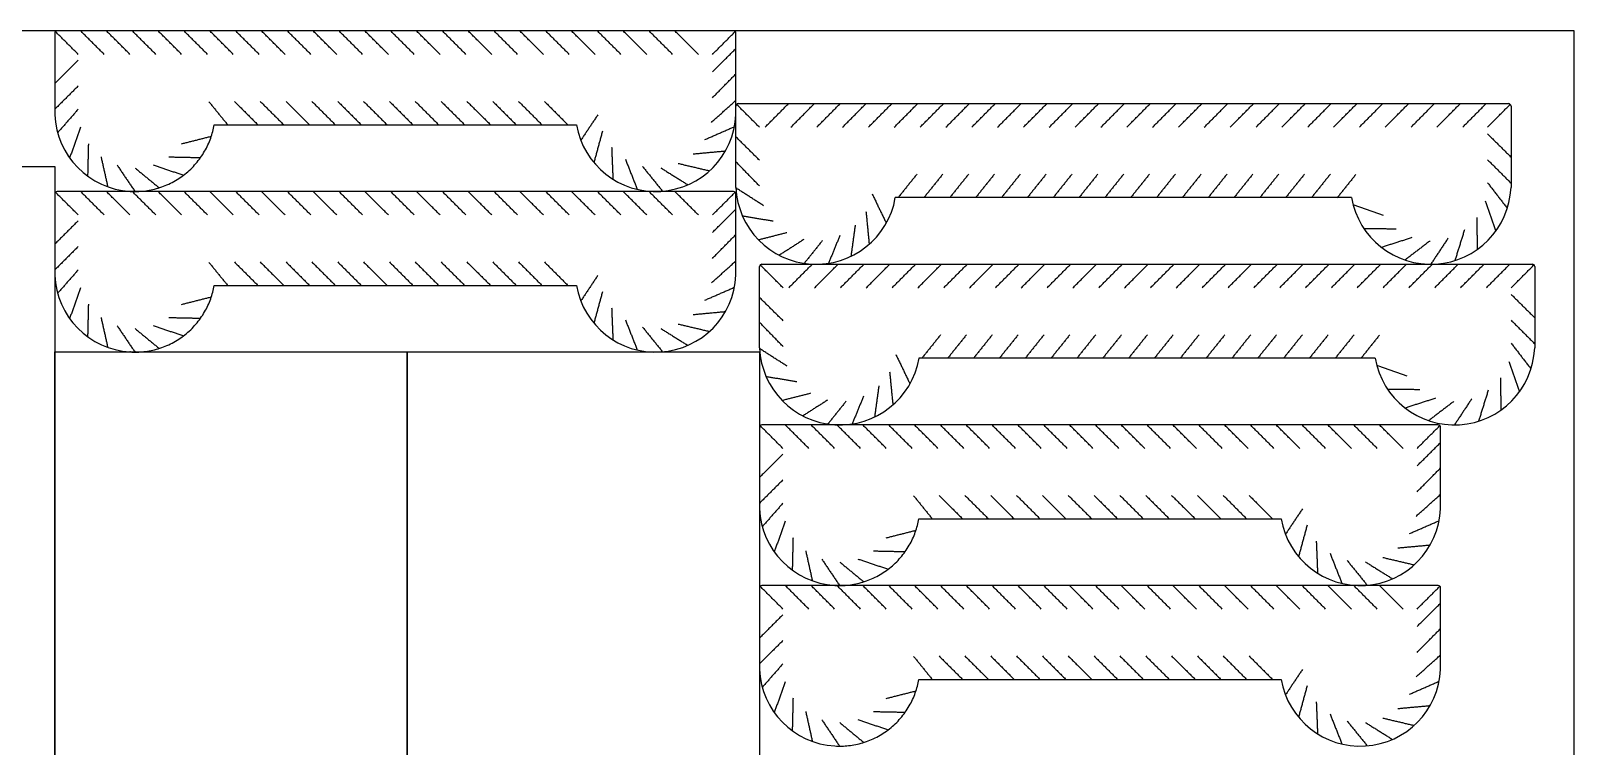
# Model space of a CAD drawing. Header units: millimetres. Extents: x 25101 to 26118, y 707 to 1489.
# Drawn here: x 25461 to 26118, y 1185 to 1489 of the extents above; entities that cross this region are included whole.
import ezdxf

# ---------------------------------------------------------------- set-up
doc = ezdxf.new("R2010")
doc.units = ezdxf.units.MM
doc.header["$MEASUREMENT"] = 0
doc.layers.add('Default', color=18, linetype='Continuous', true_color=0x000000)

msp = doc.modelspace()

# ---------------------------------------------------------------- linework, layer by layer
at = {"layer": 'Default'}
for p, q in [((25470.91, 1488.15), (25470.91, 1453.5)), ((25759.91, 1489.15), (25471.91, 1489.15)), ((25760.91, 1453.5), (25760.91, 1488.15)), ((25760.91, 1422.51), (25760.91, 1457.16)), ((25761.91, 1458.16), (26089.91, 1458.16)), ((26090.91, 1457.16), (26090.91, 1422.51)), ((25538.78, 1449.15), (25693.03, 1449.15)), ((25470.91, 1419.75), (25470.91, 1385.09)), ((25759.91, 1420.75), (25471.91, 1420.75)), ((25760.91, 1385.1), (25760.91, 1419.75)), ((26023.03, 1418.16), (25828.78, 1418.16)), ((25770.99, 1354.11), (25770.99, 1388.75)), ((25771.99, 1389.75), (26099.99, 1389.75)), ((26100.99, 1388.75), (26100.99, 1354.11)), ((25538.78, 1380.75), (25693.03, 1380.75)), ((26033.11, 1349.75), (25838.86, 1349.75)), ((26059.91, 1321.35), (25771.91, 1321.35)), ((25770.91, 1320.35), (25770.91, 1285.69)), ((26060.91, 1285.7), (26060.91, 1320.35)), ((25838.78, 1281.35), (25993.03, 1281.35)), ((25770.91, 1251.95), (25770.91, 1217.29)), ((26059.91, 1252.95), (25771.91, 1252.95)), ((26060.91, 1217.3), (26060.91, 1251.95)), ((25838.78, 1212.95), (25993.03, 1212.95))]:
    msp.add_line(p, q, dxfattribs=at)
for points in [[(26117.78, 706.99), (26117.77, 1489.15), (25100.9, 1489.17), (25100.91, 707), (26117.78, 706.99)], [(25470.91, 1431.47), (25470.91, 707), (25100.91, 707), (25100.91, 1431.47), (25470.91, 1431.47)], [(25620.91, 1352.41), (25620.91, 707), (25470.91, 707), (25470.91, 1352.41), (25620.91, 1352.41)], [(25770.91, 1352.41), (25770.91, 707), (25620.91, 707), (25620.91, 1352.41), (25770.91, 1352.41)]]:
    msp.add_lwpolyline(points, dxfattribs=at)
for centre, radius, start, end in [((25471.91, 1488.15), 1, 90, 180), ((25759.91, 1488.15), 1, 0, 90), ((25471.75, 1453.5), 0.839, 180, 182.99714), ((25505.08, 1454.95), 34.2, 182.51519, 266.58341), ((25726.74, 1454.95), 34.2, 189.76178, 357.49972), ((25761.91, 1457.16), 1, 90, 180), ((25759.91, 1453.5), 1, 357.49972, 0), ((26089.91, 1457.16), 1, 0, 90), ((25471.91, 1419.75), 1, 90, 180), ((25759.91, 1419.75), 1, 0, 90), ((25761.91, 1422.51), 1, 180, 182.50028), ((25795.08, 1423.96), 34.2, 182.50028, 350.23822), ((26056.74, 1423.96), 34.2, 189.76178, 357.49972), ((26089.91, 1422.51), 1, 357.49972, 0), ((25771.99, 1388.75), 1, 90, 180), ((26099.99, 1388.75), 1, 0, 90), ((25471.75, 1385.09), 0.839, 180, 182.99714), ((25505.08, 1386.55), 34.2, 182.51519, 266.58341), ((25726.74, 1386.55), 34.2, 189.76178, 357.49972), ((25759.91, 1385.1), 1, 357.49972, 0), ((25771.99, 1354.11), 1, 180, 182.50028), ((25805.16, 1355.55), 34.2, 182.50028, 350.23822), ((26066.82, 1355.55), 34.2, 189.76178, 357.49972), ((26099.99, 1354.11), 1, 357.49972, 0), ((25771.91, 1320.35), 1, 90, 180), ((26059.91, 1320.35), 1, 0, 90), ((25771.75, 1285.69), 0.839, 180, 182.99714), ((25805.08, 1287.15), 34.2, 182.51519, 266.58341), ((26026.74, 1287.15), 34.2, 189.76178, 357.49972), ((26059.91, 1285.7), 1, 357.49972, 0), ((25771.91, 1251.95), 1, 90, 180), ((26059.91, 1251.95), 1, 0, 90), ((25771.75, 1217.29), 0.839, 180, 182.99714), ((25805.08, 1218.75), 34.2, 182.51519, 266.58341), ((26026.74, 1218.75), 34.2, 189.76178, 357.49972), ((26059.91, 1217.3), 1, 357.49972, 0)]:
    msp.add_arc(centre, radius, start, end, dxfattribs=at)
for points in [[(25480.91, 1479.15), (25476.06, 1484.01), (25471.2, 1488.86)], [(25491.94, 1479.15), (25486.93, 1484.15), (25481.92, 1489.15)], [(25502.94, 1479.15), (25497.93, 1484.15), (25492.92, 1489.15)], [(25513.94, 1479.15), (25508.93, 1484.15), (25503.92, 1489.15)], [(25524.94, 1479.15), (25519.93, 1484.15), (25514.92, 1489.15)], [(25535.94, 1479.15), (25530.93, 1484.15), (25525.92, 1489.15)], [(25546.94, 1479.15), (25541.93, 1484.15), (25536.92, 1489.15)], [(25557.94, 1479.15), (25552.93, 1484.15), (25547.92, 1489.15)], [(25568.94, 1479.15), (25563.93, 1484.15), (25558.92, 1489.15)], [(25579.94, 1479.15), (25574.93, 1484.15), (25569.92, 1489.15)], [(25590.94, 1479.15), (25585.93, 1484.15), (25580.92, 1489.15)], [(25601.94, 1479.15), (25596.93, 1484.15), (25591.92, 1489.15)], [(25612.94, 1479.15), (25607.93, 1484.15), (25602.92, 1489.15)], [(25623.94, 1479.15), (25618.93, 1484.15), (25613.92, 1489.15)], [(25634.94, 1479.15), (25629.93, 1484.15), (25624.92, 1489.15)], [(25645.94, 1479.15), (25640.93, 1484.15), (25635.92, 1489.15)], [(25656.94, 1479.15), (25651.93, 1484.15), (25646.92, 1489.15)], [(25667.94, 1479.15), (25662.93, 1484.15), (25657.92, 1489.15)], [(25678.94, 1479.15), (25673.93, 1484.15), (25668.92, 1489.15)], [(25689.94, 1479.15), (25684.93, 1484.15), (25679.92, 1489.15)], [(25700.94, 1479.15), (25695.93, 1484.15), (25690.92, 1489.15)], [(25711.94, 1479.15), (25706.93, 1484.15), (25701.92, 1489.15)], [(25722.94, 1479.15), (25717.93, 1484.15), (25712.92, 1489.15)], [(25733.94, 1479.15), (25728.93, 1484.15), (25723.92, 1489.15)], [(25744.94, 1479.15), (25739.93, 1484.15), (25734.92, 1489.15)], [(25750.91, 1479.15), (25755.76, 1484.01), (25760.62, 1488.86)], [(25750.91, 1471.69), (25755.91, 1476.67), (25760.91, 1481.65)], [(25480.91, 1476.72), (25475.91, 1471.72), (25470.91, 1466.71)], [(25480.91, 1465.72), (25475.91, 1460.74), (25470.91, 1455.75)], [(25750.91, 1460.69), (25755.91, 1465.76), (25760.91, 1470.83)], [(25536.58, 1458.97), (25540.55, 1454.06), (25544.53, 1449.15)], [(25547.39, 1459.15), (25552.4, 1454.15), (25557.4, 1449.15)], [(25558.39, 1459.15), (25563.4, 1454.15), (25568.42, 1449.15)], [(25569.39, 1459.15), (25574.38, 1454.15), (25579.36, 1449.15)], [(25580.39, 1459.15), (25585.39, 1454.15), (25590.38, 1449.15)], [(25591.39, 1459.15), (25596.39, 1454.15), (25601.38, 1449.15)], [(25602.39, 1459.15), (25607.41, 1454.15), (25612.42, 1449.15)], [(25613.39, 1459.15), (25618.4, 1454.15), (25623.4, 1449.15)], [(25624.39, 1459.15), (25629.38, 1454.15), (25634.37, 1449.15)], [(25635.39, 1459.15), (25640.42, 1454.15), (25645.44, 1449.15)], [(25646.39, 1459.15), (25651.43, 1454.15), (25656.47, 1449.15)], [(25657.39, 1459.15), (25662.38, 1454.15), (25667.37, 1449.15)], [(25668.39, 1459.15), (25673.37, 1454.15), (25678.34, 1449.15)], [(25679.39, 1459.15), (25684.38, 1454.15), (25689.36, 1449.15)], [(25750.47, 1450.2), (25755.69, 1454.9), (25760.91, 1459.6)], [(25480.91, 1455.81), (25476.52, 1450.8), (25472.13, 1445.8)], [(25702.1, 1453.37), (25698.48, 1447.96), (25694.87, 1442.54)], [(25770.91, 1448.16), (25766.06, 1453.01), (25761.2, 1457.86)], [(25773.34, 1448.16), (25778.31, 1453.16), (25783.28, 1458.16)], [(25784.34, 1448.16), (25789.31, 1453.16), (25794.28, 1458.16)], [(25795.34, 1448.16), (25800.31, 1453.16), (25805.28, 1458.16)], [(25806.34, 1448.16), (25811.31, 1453.16), (25816.28, 1458.16)], [(25817.34, 1448.16), (25822.31, 1453.16), (25827.28, 1458.16)], [(25828.34, 1448.16), (25833.31, 1453.16), (25838.28, 1458.16)], [(25839.34, 1448.16), (25844.31, 1453.16), (25849.28, 1458.16)], [(25850.34, 1448.16), (25855.31, 1453.16), (25860.28, 1458.16)], [(25861.34, 1448.16), (25866.31, 1453.16), (25871.28, 1458.16)], [(25872.34, 1448.16), (25877.31, 1453.16), (25882.28, 1458.16)], [(25883.34, 1448.16), (25888.31, 1453.16), (25893.28, 1458.16)], [(25894.34, 1448.16), (25899.31, 1453.16), (25904.28, 1458.16)], [(25905.34, 1448.16), (25910.31, 1453.16), (25915.28, 1458.16)], [(25916.34, 1448.16), (25921.31, 1453.16), (25926.28, 1458.16)], [(25927.34, 1448.16), (25932.31, 1453.16), (25937.28, 1458.16)], [(25938.34, 1448.16), (25943.31, 1453.16), (25948.28, 1458.16)], [(25949.34, 1448.16), (25954.31, 1453.16), (25959.28, 1458.16)], [(25960.34, 1448.16), (25965.31, 1453.16), (25970.28, 1458.16)], [(25971.34, 1448.16), (25976.31, 1453.16), (25981.28, 1458.16)], [(25982.34, 1448.16), (25987.31, 1453.16), (25992.28, 1458.16)], [(25993.34, 1448.16), (25998.31, 1453.16), (26003.28, 1458.16)], [(26004.34, 1448.16), (26009.31, 1453.16), (26014.28, 1458.16)], [(26015.34, 1448.16), (26020.31, 1453.16), (26025.28, 1458.16)], [(26026.34, 1448.16), (26031.31, 1453.16), (26036.28, 1458.16)], [(26037.34, 1448.16), (26042.31, 1453.16), (26047.28, 1458.16)], [(26048.34, 1448.16), (26053.31, 1453.16), (26058.28, 1458.16)], [(26059.34, 1448.16), (26064.31, 1453.16), (26069.28, 1458.16)], [(26070.34, 1448.16), (26075.31, 1453.16), (26080.28, 1458.16)], [(26080.91, 1448.16), (26085.75, 1453.02), (26090.59, 1457.89)], [(25481.86, 1448.11), (25479.56, 1441.59), (25477.25, 1435.08)], [(25704.09, 1446.42), (25702.27, 1439.75), (25700.45, 1433.08)], [(25747.7, 1442.86), (25754, 1445.62), (25760.3, 1448.38)], [(25485.22, 1441.12), (25485.06, 1434.23), (25484.9, 1427.34)], [(25524.9, 1441.07), (25531.24, 1442.68), (25537.57, 1444.28)], [(25708, 1439.63), (25708.28, 1432.81), (25708.55, 1425.99)], [(25770.91, 1434.13), (25765.91, 1439.07), (25760.91, 1444.02)], [(26080.91, 1445.3), (26085.91, 1440.35), (26090.91, 1435.41)], [(25490.61, 1435.55), (25492.04, 1429.17), (25493.46, 1422.78)], [(25519.47, 1435.5), (25526.24, 1435.35), (25533.01, 1435.21)], [(25713.86, 1434.46), (25716.4, 1428.06), (25718.93, 1421.65)], [(25736.3, 1432.72), (25742.98, 1431.15), (25749.67, 1429.57)], [(25742.7, 1436.76), (25749.58, 1437.4), (25756.47, 1438.04)], [(25770.91, 1423.13), (25765.91, 1428.27), (25760.91, 1433.42)], [(26080.91, 1434.3), (26085.91, 1429.3), (26090.91, 1424.31)], [(25497.48, 1431.97), (25501.28, 1426.36), (25505.08, 1420.75)], [(25505.14, 1430.75), (25510.24, 1426.54), (25515.35, 1422.33)], [(25512.86, 1432.04), (25519.31, 1429.87), (25525.76, 1427.71)], [(25721.16, 1431.4), (25725.43, 1426.14), (25729.69, 1420.88)], [(25728.89, 1430.85), (25734.67, 1427.24), (25740.46, 1423.62)], [(25838, 1428.16), (25833.99, 1423.16), (25829.98, 1418.16)], [(25849, 1428.16), (25844.99, 1423.16), (25840.98, 1418.16)], [(25860, 1428.16), (25855.99, 1423.16), (25851.98, 1418.16)], [(25871, 1428.16), (25866.99, 1423.16), (25862.98, 1418.16)], [(25882, 1428.16), (25877.99, 1423.16), (25873.98, 1418.16)], [(25893, 1428.16), (25888.99, 1423.16), (25884.98, 1418.16)], [(25904, 1428.16), (25899.99, 1423.16), (25895.98, 1418.16)], [(25915, 1428.16), (25910.99, 1423.16), (25906.98, 1418.16)], [(25926, 1428.16), (25921.99, 1423.16), (25917.98, 1418.16)], [(25937, 1428.16), (25932.99, 1423.16), (25928.98, 1418.16)], [(25948, 1428.16), (25943.99, 1423.16), (25939.98, 1418.16)], [(25959, 1428.16), (25954.99, 1423.16), (25950.98, 1418.16)], [(25970, 1428.16), (25965.99, 1423.16), (25961.98, 1418.16)], [(25981, 1428.16), (25976.99, 1423.16), (25972.98, 1418.16)], [(25992, 1428.16), (25987.99, 1423.16), (25983.98, 1418.16)], [(26003, 1428.16), (25998.99, 1423.16), (25994.98, 1418.16)], [(26014, 1428.16), (26009.99, 1423.16), (26005.98, 1418.16)], [(26024.83, 1427.99), (26020.82, 1422.99), (26016.82, 1417.99)], [(25480.91, 1410.75), (25476.06, 1415.61), (25471.2, 1420.46)], [(25491.94, 1410.75), (25486.93, 1415.75), (25481.92, 1420.75)], [(25502.94, 1410.75), (25497.93, 1415.75), (25492.92, 1420.75)], [(25513.94, 1410.75), (25508.93, 1415.75), (25503.92, 1420.75)], [(25524.94, 1410.75), (25519.93, 1415.75), (25514.92, 1420.75)], [(25535.94, 1410.75), (25530.93, 1415.75), (25525.92, 1420.75)], [(25546.94, 1410.75), (25541.93, 1415.75), (25536.92, 1420.75)], [(25557.94, 1410.75), (25552.93, 1415.75), (25547.92, 1420.75)], [(25568.94, 1410.75), (25563.93, 1415.75), (25558.92, 1420.75)], [(25579.94, 1410.75), (25574.93, 1415.75), (25569.92, 1420.75)], [(25590.94, 1410.75), (25585.93, 1415.75), (25580.92, 1420.75)], [(25601.94, 1410.75), (25596.93, 1415.75), (25591.92, 1420.75)], [(25612.94, 1410.75), (25607.93, 1415.75), (25602.92, 1420.75)], [(25623.94, 1410.75), (25618.93, 1415.75), (25613.92, 1420.75)], [(25634.94, 1410.75), (25629.93, 1415.75), (25624.92, 1420.75)], [(25645.94, 1410.75), (25640.93, 1415.75), (25635.92, 1420.75)], [(25656.94, 1410.75), (25651.93, 1415.75), (25646.92, 1420.75)], [(25667.94, 1410.75), (25662.93, 1415.75), (25657.92, 1420.75)], [(25678.94, 1410.75), (25673.93, 1415.75), (25668.92, 1420.75)], [(25689.94, 1410.75), (25684.93, 1415.75), (25679.92, 1420.75)], [(25700.94, 1410.75), (25695.93, 1415.75), (25690.92, 1420.75)], [(25711.94, 1410.75), (25706.93, 1415.75), (25701.92, 1420.75)], [(25722.94, 1410.75), (25717.93, 1415.75), (25712.92, 1420.75)], [(25733.94, 1410.75), (25728.93, 1415.75), (25723.92, 1420.75)], [(25744.94, 1410.75), (25739.93, 1415.75), (25734.92, 1420.75)], [(25750.91, 1410.75), (25755.76, 1415.61), (25760.62, 1420.46)], [(25772.71, 1414.71), (25766.82, 1418.48), (25760.92, 1422.25)], [(25818.91, 1419.73), (25821.92, 1413.51), (25824.94, 1407.28)], [(26080.91, 1424.51), (26085.12, 1419.05), (26089.34, 1413.6)], [(25750.91, 1403.29), (25755.91, 1408.27), (25760.91, 1413.24)], [(26036.64, 1410.47), (26030.18, 1412.75), (26023.72, 1415.04)], [(26079.87, 1416.82), (26082.12, 1410.32), (26084.38, 1403.81)], [(25480.91, 1408.32), (25475.91, 1403.32), (25470.91, 1398.31)], [(25776.82, 1408.07), (25770.28, 1409.17), (25763.74, 1410.27)], [(25811.69, 1406.35), (25810.77, 1399.73), (25809.86, 1393.11)], [(25816.29, 1412.3), (25816.97, 1405.28), (25817.66, 1398.27)], [(26076.32, 1409.73), (26076.42, 1402.89), (26076.51, 1396.05)], [(25750.91, 1392.29), (25755.91, 1397.36), (25760.91, 1402.43)], [(25782.64, 1403.2), (25776.59, 1401.66), (25770.55, 1400.12)], [(25789.84, 1400.33), (25784.59, 1396.96), (25779.34, 1393.59)], [(25797.79, 1399.91), (25793.88, 1395.02), (25789.98, 1390.14)], [(25805.16, 1401.96), (25802.74, 1396.06), (25800.32, 1390.16)], [(26042.04, 1404.73), (26035.19, 1404.82), (26028.33, 1404.91)], [(26048.75, 1401.11), (26042.25, 1399.03), (26035.75, 1396.95)], [(26056.47, 1399.76), (26051.12, 1395.66), (26045.77, 1391.56)], [(26064.13, 1400.91), (26060.43, 1395.33), (26056.74, 1389.75)], [(26071.12, 1404.49), (26069.07, 1397.91), (26067.01, 1391.33)], [(25480.91, 1397.32), (25475.91, 1392.33), (25470.91, 1387.35)], [(25480.91, 1387.41), (25476.52, 1382.4), (25472.13, 1377.39)], [(25536.58, 1390.57), (25540.55, 1385.66), (25544.53, 1380.75)], [(25547.39, 1390.75), (25552.4, 1385.75), (25557.4, 1380.75)], [(25558.39, 1390.75), (25563.4, 1385.75), (25568.42, 1380.75)], [(25569.39, 1390.75), (25574.38, 1385.75), (25579.36, 1380.75)], [(25580.39, 1390.75), (25585.39, 1385.75), (25590.38, 1380.75)], [(25591.39, 1390.75), (25596.39, 1385.75), (25601.38, 1380.75)], [(25602.39, 1390.75), (25607.41, 1385.75), (25612.42, 1380.75)], [(25613.39, 1390.75), (25618.4, 1385.75), (25623.4, 1380.75)], [(25624.39, 1390.75), (25629.38, 1385.75), (25634.37, 1380.75)], [(25635.39, 1390.75), (25640.42, 1385.75), (25645.44, 1380.75)], [(25646.39, 1390.75), (25651.43, 1385.75), (25656.47, 1380.75)], [(25657.39, 1390.75), (25662.38, 1385.75), (25667.37, 1380.75)], [(25668.39, 1390.75), (25673.37, 1385.75), (25678.34, 1380.75)], [(25679.39, 1390.75), (25684.38, 1385.75), (25689.36, 1380.75)], [(25750.47, 1381.8), (25755.69, 1386.5), (25760.91, 1391.2)], [(25780.99, 1379.75), (25776.14, 1384.61), (25771.28, 1389.46)], [(25783.42, 1379.75), (25788.39, 1384.75), (25793.36, 1389.75)], [(25794.42, 1379.75), (25799.39, 1384.75), (25804.36, 1389.75)], [(25805.42, 1379.75), (25810.39, 1384.75), (25815.36, 1389.75)], [(25816.42, 1379.75), (25821.39, 1384.75), (25826.36, 1389.75)], [(25827.42, 1379.75), (25832.39, 1384.75), (25837.36, 1389.75)], [(25838.42, 1379.75), (25843.39, 1384.75), (25848.36, 1389.75)], [(25849.42, 1379.75), (25854.39, 1384.75), (25859.36, 1389.75)], [(25860.42, 1379.75), (25865.39, 1384.75), (25870.36, 1389.75)], [(25871.42, 1379.75), (25876.39, 1384.75), (25881.36, 1389.75)], [(25882.42, 1379.75), (25887.39, 1384.75), (25892.36, 1389.75)], [(25893.42, 1379.75), (25898.39, 1384.75), (25903.36, 1389.75)], [(25904.42, 1379.75), (25909.39, 1384.75), (25914.36, 1389.75)], [(25915.42, 1379.75), (25920.39, 1384.75), (25925.36, 1389.75)], [(25926.42, 1379.75), (25931.39, 1384.75), (25936.36, 1389.75)], [(25937.42, 1379.75), (25942.39, 1384.75), (25947.36, 1389.75)], [(25948.42, 1379.75), (25953.39, 1384.75), (25958.36, 1389.75)], [(25959.42, 1379.75), (25964.39, 1384.75), (25969.36, 1389.75)], [(25970.42, 1379.75), (25975.39, 1384.75), (25980.36, 1389.75)], [(25981.42, 1379.75), (25986.39, 1384.75), (25991.36, 1389.75)], [(25992.42, 1379.75), (25997.39, 1384.75), (26002.36, 1389.75)], [(26003.42, 1379.75), (26008.39, 1384.75), (26013.36, 1389.75)], [(26014.42, 1379.75), (26019.39, 1384.75), (26024.36, 1389.75)], [(26025.42, 1379.75), (26030.39, 1384.75), (26035.36, 1389.75)], [(26036.42, 1379.75), (26041.39, 1384.75), (26046.36, 1389.75)], [(26047.42, 1379.75), (26052.39, 1384.75), (26057.36, 1389.75)], [(26058.42, 1379.75), (26063.39, 1384.75), (26068.36, 1389.75)], [(26069.42, 1379.75), (26074.39, 1384.75), (26079.36, 1389.75)], [(26080.42, 1379.75), (26085.39, 1384.75), (26090.36, 1389.75)], [(26090.99, 1379.75), (26095.83, 1384.62), (26100.68, 1389.48)], [(25702.1, 1384.97), (25698.48, 1379.56), (25694.87, 1374.14)], [(25747.7, 1374.46), (25754, 1377.22), (25760.3, 1379.98)], [(25481.86, 1379.71), (25479.56, 1373.19), (25477.25, 1366.67)], [(25524.9, 1372.67), (25531.24, 1374.27), (25537.57, 1375.88)], [(25704.09, 1378.02), (25702.27, 1371.35), (25700.45, 1364.68)], [(25780.99, 1365.72), (25775.99, 1370.67), (25770.99, 1375.61)], [(26090.99, 1376.9), (26095.99, 1371.95), (26100.99, 1367)], [(25485.22, 1372.72), (25485.06, 1365.83), (25484.9, 1358.94)], [(25490.61, 1367.15), (25492.04, 1360.77), (25493.46, 1354.38)], [(25519.47, 1367.09), (25526.24, 1366.95), (25533.01, 1366.81)], [(25708, 1371.23), (25708.28, 1364.41), (25708.55, 1357.59)], [(25742.7, 1368.36), (25749.58, 1369), (25756.47, 1369.64)], [(25497.48, 1363.57), (25501.28, 1357.96), (25505.08, 1352.35)], [(25505.14, 1362.35), (25510.24, 1358.14), (25515.35, 1353.93)], [(25512.86, 1363.64), (25519.31, 1361.47), (25525.76, 1359.31)], [(25713.86, 1366.06), (25716.4, 1359.66), (25718.93, 1353.25)], [(25721.16, 1363), (25725.43, 1357.74), (25729.69, 1352.48)], [(25728.89, 1362.44), (25734.67, 1358.83), (25740.46, 1355.22)], [(25736.3, 1364.32), (25742.98, 1362.75), (25749.67, 1361.17)], [(25780.99, 1354.72), (25775.99, 1359.87), (25770.99, 1365.01)], [(26090.99, 1365.9), (26095.99, 1360.9), (26100.99, 1355.91)], [(25782.79, 1346.31), (25776.9, 1350.08), (25771, 1353.85)], [(25848.08, 1359.75), (25844.07, 1354.75), (25840.06, 1349.75)], [(25859.08, 1359.75), (25855.07, 1354.75), (25851.06, 1349.75)], [(25870.08, 1359.75), (25866.07, 1354.75), (25862.06, 1349.75)], [(25881.08, 1359.75), (25877.07, 1354.75), (25873.06, 1349.75)], [(25892.08, 1359.75), (25888.07, 1354.75), (25884.06, 1349.75)], [(25903.08, 1359.75), (25899.07, 1354.75), (25895.06, 1349.75)], [(25914.08, 1359.75), (25910.07, 1354.75), (25906.06, 1349.75)], [(25925.08, 1359.75), (25921.07, 1354.75), (25917.06, 1349.75)], [(25936.08, 1359.75), (25932.07, 1354.75), (25928.06, 1349.75)], [(25947.08, 1359.75), (25943.07, 1354.75), (25939.06, 1349.75)], [(25958.08, 1359.75), (25954.07, 1354.75), (25950.06, 1349.75)], [(25969.08, 1359.75), (25965.07, 1354.75), (25961.06, 1349.75)], [(25980.08, 1359.75), (25976.07, 1354.75), (25972.06, 1349.75)], [(25991.08, 1359.75), (25987.07, 1354.75), (25983.06, 1349.75)], [(26002.08, 1359.75), (25998.07, 1354.75), (25994.06, 1349.75)], [(26013.08, 1359.75), (26009.07, 1354.75), (26005.06, 1349.75)], [(26024.08, 1359.75), (26020.07, 1354.75), (26016.06, 1349.75)], [(26034.91, 1359.59), (26030.9, 1354.59), (26026.9, 1349.59)], [(26090.99, 1356.1), (26095.2, 1350.65), (26099.42, 1345.2)], [(25828.99, 1351.33), (25832, 1345.1), (25835.02, 1338.88)], [(26089.95, 1348.42), (26092.2, 1341.92), (26094.46, 1335.41)], [(25786.9, 1339.67), (25780.36, 1340.77), (25773.82, 1341.87)], [(25826.37, 1343.9), (25827.05, 1336.88), (25827.74, 1329.87)], [(26046.72, 1342.07), (26040.26, 1344.35), (26033.8, 1346.64)], [(26086.4, 1341.33), (26086.5, 1334.49), (26086.59, 1327.65)], [(25792.72, 1334.8), (25786.67, 1333.26), (25780.63, 1331.72)], [(25821.77, 1337.95), (25820.85, 1331.33), (25819.94, 1324.71)], [(26052.12, 1336.33), (26045.27, 1336.42), (26038.41, 1336.5)], [(26081.2, 1336.09), (26079.15, 1329.51), (26077.09, 1322.93)], [(25799.92, 1331.93), (25794.67, 1328.56), (25789.42, 1325.19)], [(25807.87, 1331.5), (25803.96, 1326.62), (25800.06, 1321.74)], [(25815.24, 1333.55), (25812.82, 1327.65), (25810.4, 1321.76)], [(26058.83, 1332.71), (26052.33, 1330.63), (26045.83, 1328.55)], [(26066.55, 1331.35), (26061.2, 1327.26), (26055.85, 1323.16)], [(26074.21, 1332.51), (26070.51, 1326.93), (26066.82, 1321.35)], [(25780.91, 1311.35), (25776.06, 1316.21), (25771.2, 1321.06)], [(25791.94, 1311.35), (25786.93, 1316.35), (25781.92, 1321.35)], [(25802.94, 1311.35), (25797.93, 1316.35), (25792.92, 1321.35)], [(25813.94, 1311.35), (25808.93, 1316.35), (25803.92, 1321.35)], [(25824.94, 1311.35), (25819.93, 1316.35), (25814.92, 1321.35)], [(25835.94, 1311.35), (25830.93, 1316.35), (25825.92, 1321.35)], [(25846.94, 1311.35), (25841.93, 1316.35), (25836.92, 1321.35)], [(25857.94, 1311.35), (25852.93, 1316.35), (25847.92, 1321.35)], [(25868.94, 1311.35), (25863.93, 1316.35), (25858.92, 1321.35)], [(25879.94, 1311.35), (25874.93, 1316.35), (25869.92, 1321.35)], [(25890.94, 1311.35), (25885.93, 1316.35), (25880.92, 1321.35)], [(25901.94, 1311.35), (25896.93, 1316.35), (25891.92, 1321.35)], [(25912.94, 1311.35), (25907.93, 1316.35), (25902.92, 1321.35)], [(25923.94, 1311.35), (25918.93, 1316.35), (25913.92, 1321.35)], [(25934.94, 1311.35), (25929.93, 1316.35), (25924.92, 1321.35)], [(25945.94, 1311.35), (25940.93, 1316.35), (25935.92, 1321.35)], [(25956.94, 1311.35), (25951.93, 1316.35), (25946.92, 1321.35)], [(25967.94, 1311.35), (25962.93, 1316.35), (25957.92, 1321.35)], [(25978.94, 1311.35), (25973.93, 1316.35), (25968.92, 1321.35)], [(25989.94, 1311.35), (25984.93, 1316.35), (25979.92, 1321.35)], [(26000.94, 1311.35), (25995.93, 1316.35), (25990.92, 1321.35)], [(26011.94, 1311.35), (26006.93, 1316.35), (26001.92, 1321.35)], [(26022.94, 1311.35), (26017.93, 1316.35), (26012.92, 1321.35)], [(26033.94, 1311.35), (26028.93, 1316.35), (26023.92, 1321.35)], [(26044.94, 1311.35), (26039.93, 1316.35), (26034.92, 1321.35)], [(26050.91, 1311.35), (26055.76, 1316.21), (26060.62, 1321.06)], [(25780.91, 1308.92), (25775.91, 1303.92), (25770.91, 1298.91)], [(26050.91, 1303.89), (26055.91, 1308.87), (26060.91, 1313.85)], [(26050.91, 1292.89), (26055.91, 1297.96), (26060.91, 1303.03)], [(25780.91, 1297.92), (25775.91, 1292.94), (25770.91, 1287.95)], [(25780.91, 1288.01), (25776.52, 1283), (25772.13, 1278)], [(25836.58, 1291.17), (25840.55, 1286.26), (25844.53, 1281.35)], [(25847.39, 1291.35), (25852.4, 1286.35), (25857.4, 1281.35)], [(25858.39, 1291.35), (25863.4, 1286.35), (25868.42, 1281.35)], [(25869.39, 1291.35), (25874.38, 1286.35), (25879.36, 1281.35)], [(25880.39, 1291.35), (25885.39, 1286.35), (25890.38, 1281.35)], [(25891.39, 1291.35), (25896.39, 1286.35), (25901.38, 1281.35)], [(25902.39, 1291.35), (25907.41, 1286.35), (25912.42, 1281.35)], [(25913.39, 1291.35), (25918.4, 1286.35), (25923.4, 1281.35)], [(25924.39, 1291.35), (25929.38, 1286.35), (25934.37, 1281.35)], [(25935.39, 1291.35), (25940.42, 1286.35), (25945.44, 1281.35)], [(25946.39, 1291.35), (25951.43, 1286.35), (25956.47, 1281.35)], [(25957.39, 1291.35), (25962.38, 1286.35), (25967.37, 1281.35)], [(25968.39, 1291.35), (25973.37, 1286.35), (25978.34, 1281.35)], [(25979.39, 1291.35), (25984.38, 1286.35), (25989.36, 1281.35)], [(26050.47, 1282.4), (26055.69, 1287.1), (26060.91, 1291.8)], [(26002.1, 1285.57), (25998.48, 1280.16), (25994.87, 1274.74)], [(25781.86, 1280.31), (25779.56, 1273.79), (25777.25, 1267.28)], [(25824.9, 1273.27), (25831.24, 1274.87), (25837.57, 1276.48)], [(26004.09, 1278.62), (26002.27, 1271.95), (26000.45, 1265.28)], [(26047.7, 1275.06), (26054, 1277.82), (26060.3, 1280.58)], [(25785.22, 1273.32), (25785.06, 1266.43), (25784.9, 1259.54)], [(26008, 1271.83), (26008.28, 1265.01), (26008.55, 1258.19)], [(26042.7, 1268.96), (26049.58, 1269.6), (26056.47, 1270.24)], [(25790.61, 1267.75), (25792.04, 1261.37), (25793.46, 1254.98)], [(25797.48, 1264.17), (25801.28, 1258.56), (25805.08, 1252.95)], [(25805.14, 1262.95), (25810.24, 1258.74), (25815.35, 1254.53)], [(25812.86, 1264.24), (25819.31, 1262.07), (25825.76, 1259.91)], [(25819.47, 1267.69), (25826.24, 1267.55), (25833.01, 1267.41)], [(26013.86, 1266.66), (26016.4, 1260.26), (26018.93, 1253.85)], [(26021.16, 1263.6), (26025.43, 1258.34), (26029.69, 1253.08)], [(26028.89, 1263.05), (26034.67, 1259.43), (26040.46, 1255.82)], [(26036.3, 1264.92), (26042.98, 1263.35), (26049.67, 1261.77)], [(25780.91, 1242.95), (25776.06, 1247.8), (25771.2, 1252.66)], [(25791.94, 1242.95), (25786.93, 1247.95), (25781.92, 1252.95)], [(25802.94, 1242.95), (25797.93, 1247.95), (25792.92, 1252.95)], [(25813.94, 1242.95), (25808.93, 1247.95), (25803.92, 1252.95)], [(25824.94, 1242.95), (25819.93, 1247.95), (25814.92, 1252.95)], [(25835.94, 1242.95), (25830.93, 1247.95), (25825.92, 1252.95)], [(25846.94, 1242.95), (25841.93, 1247.95), (25836.92, 1252.95)], [(25857.94, 1242.95), (25852.93, 1247.95), (25847.92, 1252.95)], [(25868.94, 1242.95), (25863.93, 1247.95), (25858.92, 1252.95)], [(25879.94, 1242.95), (25874.93, 1247.95), (25869.92, 1252.95)], [(25890.94, 1242.95), (25885.93, 1247.95), (25880.92, 1252.95)], [(25901.94, 1242.95), (25896.93, 1247.95), (25891.92, 1252.95)], [(25912.94, 1242.95), (25907.93, 1247.95), (25902.92, 1252.95)], [(25923.94, 1242.95), (25918.93, 1247.95), (25913.92, 1252.95)], [(25934.94, 1242.95), (25929.93, 1247.95), (25924.92, 1252.95)], [(25945.94, 1242.95), (25940.93, 1247.95), (25935.92, 1252.95)], [(25956.94, 1242.95), (25951.93, 1247.95), (25946.92, 1252.95)], [(25967.94, 1242.95), (25962.93, 1247.95), (25957.92, 1252.95)], [(25978.94, 1242.95), (25973.93, 1247.95), (25968.92, 1252.95)], [(25989.94, 1242.95), (25984.93, 1247.95), (25979.92, 1252.95)], [(26000.94, 1242.95), (25995.93, 1247.95), (25990.92, 1252.95)], [(26011.94, 1242.95), (26006.93, 1247.95), (26001.92, 1252.95)], [(26022.94, 1242.95), (26017.93, 1247.95), (26012.92, 1252.95)], [(26033.94, 1242.95), (26028.93, 1247.95), (26023.92, 1252.95)], [(26044.94, 1242.95), (26039.93, 1247.95), (26034.92, 1252.95)], [(26050.91, 1242.95), (26055.76, 1247.8), (26060.62, 1252.66)], [(26050.91, 1235.49), (26055.91, 1240.47), (26060.91, 1245.44)], [(25780.91, 1240.52), (25775.91, 1235.52), (25770.91, 1230.51)], [(25780.91, 1229.52), (25775.91, 1224.53), (25770.91, 1219.55)], [(26050.91, 1224.49), (26055.91, 1229.56), (26060.91, 1234.63)], [(25836.58, 1222.77), (25840.55, 1217.86), (25844.53, 1212.95)], [(25847.39, 1222.95), (25852.4, 1217.95), (25857.4, 1212.95)], [(25858.39, 1222.95), (25863.4, 1217.95), (25868.42, 1212.95)], [(25869.39, 1222.95), (25874.38, 1217.95), (25879.36, 1212.95)], [(25880.39, 1222.95), (25885.39, 1217.95), (25890.38, 1212.95)], [(25891.39, 1222.95), (25896.39, 1217.95), (25901.38, 1212.95)], [(25902.39, 1222.95), (25907.41, 1217.95), (25912.42, 1212.95)], [(25913.39, 1222.95), (25918.4, 1217.95), (25923.4, 1212.95)], [(25924.39, 1222.95), (25929.38, 1217.95), (25934.37, 1212.95)], [(25935.39, 1222.95), (25940.42, 1217.95), (25945.44, 1212.95)], [(25946.39, 1222.95), (25951.43, 1217.95), (25956.47, 1212.95)], [(25957.39, 1222.95), (25962.38, 1217.95), (25967.37, 1212.95)], [(25968.39, 1222.95), (25973.37, 1217.95), (25978.34, 1212.95)], [(25979.39, 1222.95), (25984.38, 1217.95), (25989.36, 1212.95)], [(26050.47, 1214), (26055.69, 1218.7), (26060.91, 1223.4)], [(25780.91, 1219.61), (25776.52, 1214.6), (25772.13, 1209.59)], [(26002.1, 1217.17), (25998.48, 1211.75), (25994.87, 1206.34)], [(25781.86, 1211.91), (25779.56, 1205.39), (25777.25, 1198.87)], [(26004.09, 1210.22), (26002.27, 1203.55), (26000.45, 1196.88)], [(26047.7, 1206.66), (26054, 1209.42), (26060.3, 1212.18)], [(25785.22, 1204.92), (25785.06, 1198.03), (25784.9, 1191.14)], [(25824.9, 1204.87), (25831.24, 1206.47), (25837.57, 1208.08)], [(26008, 1203.43), (26008.28, 1196.61), (26008.55, 1189.79)], [(25790.61, 1199.35), (25792.04, 1192.97), (25793.46, 1186.58)], [(25812.86, 1195.83), (25819.31, 1193.67), (25825.76, 1191.51)], [(25819.47, 1199.29), (25826.24, 1199.15), (25833.01, 1199.01)], [(26013.86, 1198.26), (26016.4, 1191.85), (26018.93, 1185.45)], [(26036.3, 1196.52), (26042.98, 1194.94), (26049.67, 1193.37)], [(26042.7, 1200.56), (26049.58, 1201.2), (26056.47, 1201.84)], [(25797.48, 1195.77), (25801.28, 1190.16), (25805.08, 1184.55)], [(25805.14, 1194.55), (25810.24, 1190.34), (25815.35, 1186.13)], [(26021.16, 1195.2), (26025.43, 1189.94), (26029.69, 1184.68)], [(26028.89, 1194.64), (26034.67, 1191.03), (26040.46, 1187.42)]]:
    msp.add_open_spline(points, degree=2, dxfattribs=at)
for points in [[(25503.04, 1420.81), (25533.59, 1418.99), (25538.78, 1449.15)], [(25503.04, 1352.41), (25533.59, 1350.59), (25538.78, 1380.75)], [(25803.04, 1253.01), (25833.59, 1251.19), (25838.78, 1281.35)], [(25803.04, 1184.61), (25833.59, 1182.78), (25838.78, 1212.95)]]:
    msp.add_rational_spline(points, [0.999999878481, 0.745157163103, 1], degree=2, dxfattribs=at)
msp.add_point((25503.04, 1352.41), dxfattribs=at)

doc.saveas('drawing.dxf')
